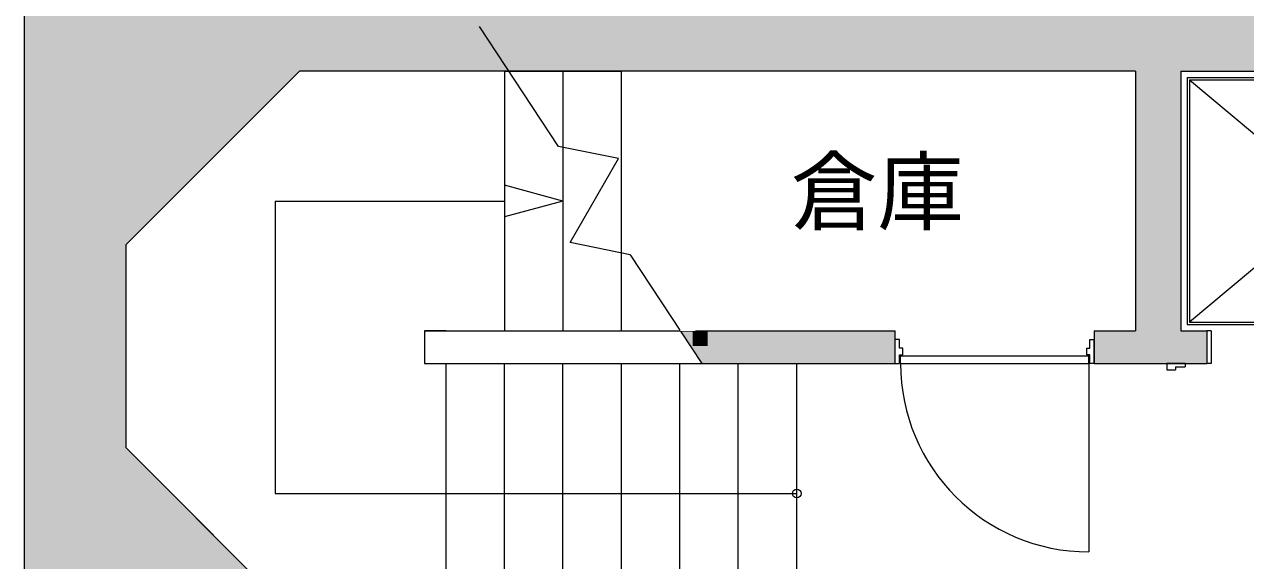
# Model space of a CAD drawing. Units: millimetres at full size, sheet at 1:200; details may follow other scales. Extents: x -41541 to 42058, y -39868 to 8614.
# Drawn here: x 10595 to 16238, y 2324 to 4799 of the extents above; entities that cross this region are included whole.
import ezdxf
from ezdxf.enums import TextEntityAlignment as Align

# ---------------------------------------------------------------- set-up
doc = ezdxf.new("R2010")
doc.units = ezdxf.units.MM
doc.header["$LTSCALE"] = 200
doc.layers.add('0-1_躯体', color=7, linetype='Continuous', lineweight=9)
doc.layers.add('0-2_建具', color=7, linetype='Continuous', lineweight=9)
doc.layers.add('0-4_室名', color=7, linetype='Continuous')
doc.styles.add('ＭＳ Ｐゴシック', font='')
doc.styles.get('ＭＳ Ｐゴシック').set_extended_font_data('MS PGothic')

msp = doc.modelspace()

# ---------------------------------------------------------------- linework, layer by layer
at = {"layer": '0-1_躯体'}
for p, q in [((10595.4, -7686.2), (10595.4, 7933.8)), ((11556.3, 4273.4), (11866.8, 4583.8)), ((15728.9, 4583.8), (11866.8, 4583.8)), ((15728.9, 4583.8), (15728.9, 3383.8)), ((15938.9, 4583.8), (15938.9, 3383.8)), ((15938.9, 4583.8), (17353.9, 4583.8)), ((15968.9, 4553.8), (17323.9, 4553.8)), ((15968.9, 4553.8), (15968.9, 3413.8)), ((15978.9, 4543.8), (15978.9, 3423.8)), ((15978.9, 4543.8), (17313.9, 3423.8)), ((17313.9, 4543.8), (15978.9, 3423.8)), ((11556.3, 4273.4), (11063.9, 3780.9)), ((11063.9, 3780.9), (11063.9, 2846.1)), ((15968.9, 3413.8), (17323.9, 3413.8)), ((15978.9, 3423.8), (17313.9, 3423.8)), ((12443.9, 3383.8), (12443.9, 3233.8)), ((12443.9, 3383.8), (14618.9, 3383.8)), ((14618.9, 3233.8), (14618.9, 3383.8)), ((15538.9, 3383.8), (15728.9, 3383.8)), ((15538.9, 3383.8), (15538.9, 3233.8)), ((12443.9, 3233.8), (14618.9, 3233.8)), ((15538.9, 3233.8), (16058.9, 3233.8)), ((11063.9, 2846.1), (11876.1, 2033.8))]:
    msp.add_line(p, q, dxfattribs=at)
for points in [[(15978.9, 4543.8), (17313.9, 4543.8), (17313.9, 3423.8)], [(15938.9, 3383.8), (16058.9, 3383.8), (16058.9, 3233.8)]]:
    msp.add_lwpolyline(points, dxfattribs=at)
at = {"layer": '0-1_躯体', "color": 9}
for points in [[(10595.4, 7933.8), (10595.4, 1653.8), (10828.9, 7933.8), (10828.9, 1653.8)], [(11028.9, 7933.8), (10721.7, 7933.8), (11028.9, 1892.7), (10721.7, 1892.7)], [(11028.9, 4848.8), (11028.9, 4583.8), (17353.9, 4848.8), (17353.9, 4583.8)], [(10668.4, 4366.3), (10890.6, 4144.1), (11091.3, 4789.2), (11313.5, 4567)], [(10952.4, 3904.8), (11633.2, 4585.5), (10777.8, 4079.4), (11458.6, 4760.1)], [(10781.1, 3774.7), (10919.4, 3636.4), (11728.5, 4722.1), (11866.8, 4583.8)], [(15728.9, 4583.8), (15728.9, 3383.8), (15938.9, 4583.8), (15938.9, 3383.8)], [(11063.9, 3780.9), (10752.8, 3780.9), (11063.9, 2802.7), (10752.8, 2802.7)], [(13725, 3233.8), (13764.6, 3260), (13625.8, 3384), (13665.5, 3410.1)], [(13682.8, 3383.8), (13682.8, 3314), (13752.6, 3383.8), (13752.6, 3314)], [(13725, 3233.8), (14033.9, 3233.8), (13725, 3383.8), (14033.9, 3383.8)], [(14618.9, 3383.8), (14033.9, 3383.8), (14618.9, 3233.8), (14033.9, 3233.8)], [(15538.9, 3383.8), (15538.9, 3233.8), (16058.9, 3383.8), (16058.9, 3233.8)], [(10841.9, 2856), (11032.8, 2665.1), (10907.7, 2921.8), (11098.6, 2730.9)], [(11063.9, 2846.1), (10768.6, 2550.8), (11931.6, 1978.3), (11636.3, 1683)], [(11085.8, 1711.4), (11435.7, 2061.3), (10702.6, 2094.6), (11052.5, 2444.5)]]:
    msp.add_solid(points, dxfattribs=at)
at = {"layer": '0-2_建具'}
for p, q in [((13063, 4236), (12697.7, 4788.8)), ((12813.9, 4583.8), (13353.9, 4583.8)), ((12813.9, 4583.8), (12813.9, 3383.8)), ((13083.9, 4583.8), (13083.9, 3383.8)), ((13353.9, 3383.8), (13353.9, 4583.8)), ((13083.9, 3983.8), (12813.9, 4056.2)), ((11753.9, 3983.8), (12813.9, 3983.8)), ((11753.9, 3983.8), (11753.9, 2633.8)), ((13083.9, 3983.8), (12813.9, 3911.5)), ((13393.7, 3735.4), (13725, 3233.8)), ((12543.9, 3383.8), (13625.9, 3383.8)), ((14618.9, 3233.8), (14618.9, 3343.8)), ((15538.9, 3233.8), (15538.9, 3343.8)), ((16058.9, 3383.8), (16058.9, 3233.8)), ((16078.9, 3383.8), (16058.9, 3383.8)), ((16078.9, 3383.8), (16078.9, 3233.8)), ((12543.9, 2033.8), (12543.9, 3233.8)), ((12543.9, 3233.8), (14163.9, 3233.8)), ((12813.9, 2033.8), (12813.9, 3233.8)), ((13083.9, 2033.8), (13083.9, 3233.8)), ((13353.9, 2033.8), (13353.9, 3233.8)), ((13623.9, 2033.8), (13623.9, 3233.8)), ((13893.9, 2033.8), (13893.9, 3233.8)), ((14163.9, 2033.8), (14163.9, 3233.8)), ((14643.9, 3268.8), (15513.9, 3268.8)), ((14643.9, 3233.8), (14643.9, 3268.8)), ((14643.9, 3233.8), (15513.9, 3233.8)), ((15513.9, 3233.8), (15513.9, 3268.8)), ((15873.9, 3233.8), (15873.9, 3203.8)), ((15958.9, 3233.8), (15873.9, 3233.8)), ((15913.9, 3218.8), (15913.9, 3203.8)), ((15913.9, 3218.8), (15958.9, 3218.8)), ((15958.9, 3233.8), (15958.9, 3218.8)), ((16078.9, 3233.8), (16058.9, 3233.8)), ((15873.9, 3203.8), (15913.9, 3203.8)), ((11753.9, 2633.8), (14163.9, 2633.8))]:
    msp.add_line(p, q, dxfattribs=at)
at = {"layer": '0-2_建具', "color": 4, "lineweight": 5}
msp.add_line((15513.9, 3233.8), (15513.9, 2363.8), dxfattribs=at)
at = {"layer": '0-2_建具'}
for points in [[(12813.9, 4583.8), (11866.8, 4583.8), (11063.9, 3780.9), (11063.9, 2845.6)], [(13393.7, 3735.4), (13116.6, 3792), (13340.1, 4179.4), (13063, 4236)], [(12543.9, 3383.8), (12443.9, 3383.8), (12443.9, 3233.8), (12543.9, 3233.8)], [(14618.9, 3233.8), (14638.9, 3233.8), (14638.9, 3273.8), (14653.9, 3273.8), (14653.9, 3303.8), (14638.9, 3303.8), (14638.9, 3343.8), (14618.9, 3343.8)], [(15538.9, 3233.8), (15518.9, 3233.8), (15518.9, 3273.8), (15503.9, 3273.8), (15503.9, 3303.8), (15518.9, 3303.8), (15518.9, 3343.8), (15538.9, 3343.8)], [(11063.9, 2846.1), (11876.1, 2033.8), (12543.9, 2033.8)]]:
    msp.add_lwpolyline(points, dxfattribs=at)
msp.add_circle((14163.9, 2633.8), 20, dxfattribs=at)
at = {"layer": '0-2_建具', "color": 4, "lineweight": 5}
msp.add_arc((15513.9, 3233.8), 870, 180, 270, dxfattribs=at)

# ---------------------------------------------------------------- texts
at = {"layer": '0-4_室名', "style": 'ＭＳ Ｐゴシック'}
msp.add_text('倉庫', height=293.3, dxfattribs=at).set_placement((14136.7, 3792.4), align=Align.BOTTOM_LEFT)

# ---------------------------------------------------------------- next in the draw order: wipeouts: each hides what was drawn before it
msp.add_wipeout([(13625.8, 3384), (13695.2, 3384), (13695.2, 3413.7), (13625.8, 3413.7)])

doc.saveas('drawing.dxf')
